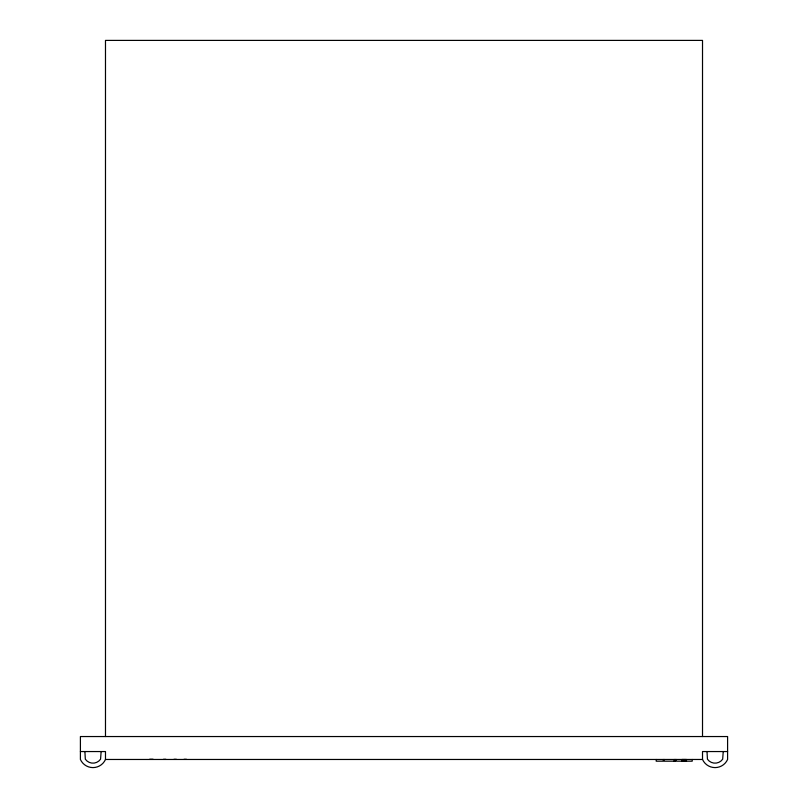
<?xml version="1.0" encoding="UTF-8"?>
<svg xmlns="http://www.w3.org/2000/svg" width="808" height="808" viewBox="0 0 808 808"><rect width="100%" height="100%" fill="white"/><g stroke="black" fill="none" stroke-linecap="round" stroke-linejoin="round"><path stroke-width="1.21" d="M84.891 751.551L85.335 759.207A9.302 9.302 0 0 0 100.556 759.207L101.141 751.551M707 751.551L707.444 759.207A9.302 9.302 0 0 0 722.665 759.207L723.241 751.551M80.406 751.551L105.484 751.551L105.484 759.47L702.516 759.47A13.736 13.736 0 0 0 727.594 759.47L727.594 736.543L80.406 736.543L80.406 759.47A13.736 13.736 0 0 0 105.484 759.47M727.594 751.551L702.516 751.551L702.516 759.47M149.672 759.257L153.086 759.257M163.458 759.318L165.923 759.318M173.942 759.318L176.407 759.318M184.002 759.318L186.466 759.318M675.266 761.197L675.286 759.47L675.357 761.197L664.186 761.197L664.186 759.47M702.516 736.543L702.516 40.4L105.484 40.4L105.484 736.543M692.193 759.47L692.193 761.197L676.235 761.197L676.235 759.47M686.447 759.47L686.447 761.197M686.133 759.47L686.133 761.197M685.8 759.47L685.8 761.197M685.467 759.47L685.467 761.197M685.144 759.47L685.144 761.197M684.81 759.47L684.81 761.197M684.517 759.47L684.517 761.197M684.214 759.47L684.214 761.197M683.932 759.47L683.932 761.197M683.608 759.47L683.608 761.197M683.275 759.47L683.275 761.197M682.982 759.47L682.982 761.197M682.649 759.47L682.649 761.197M682.316 759.47L682.316 761.197M681.982 759.47L681.982 761.197M674.983 759.47L674.983 761.197M674.215 759.47L674.226 761.197M663.216 759.47L663.206 761.197L656.207 761.197L656.207 759.47"/></g></svg>
